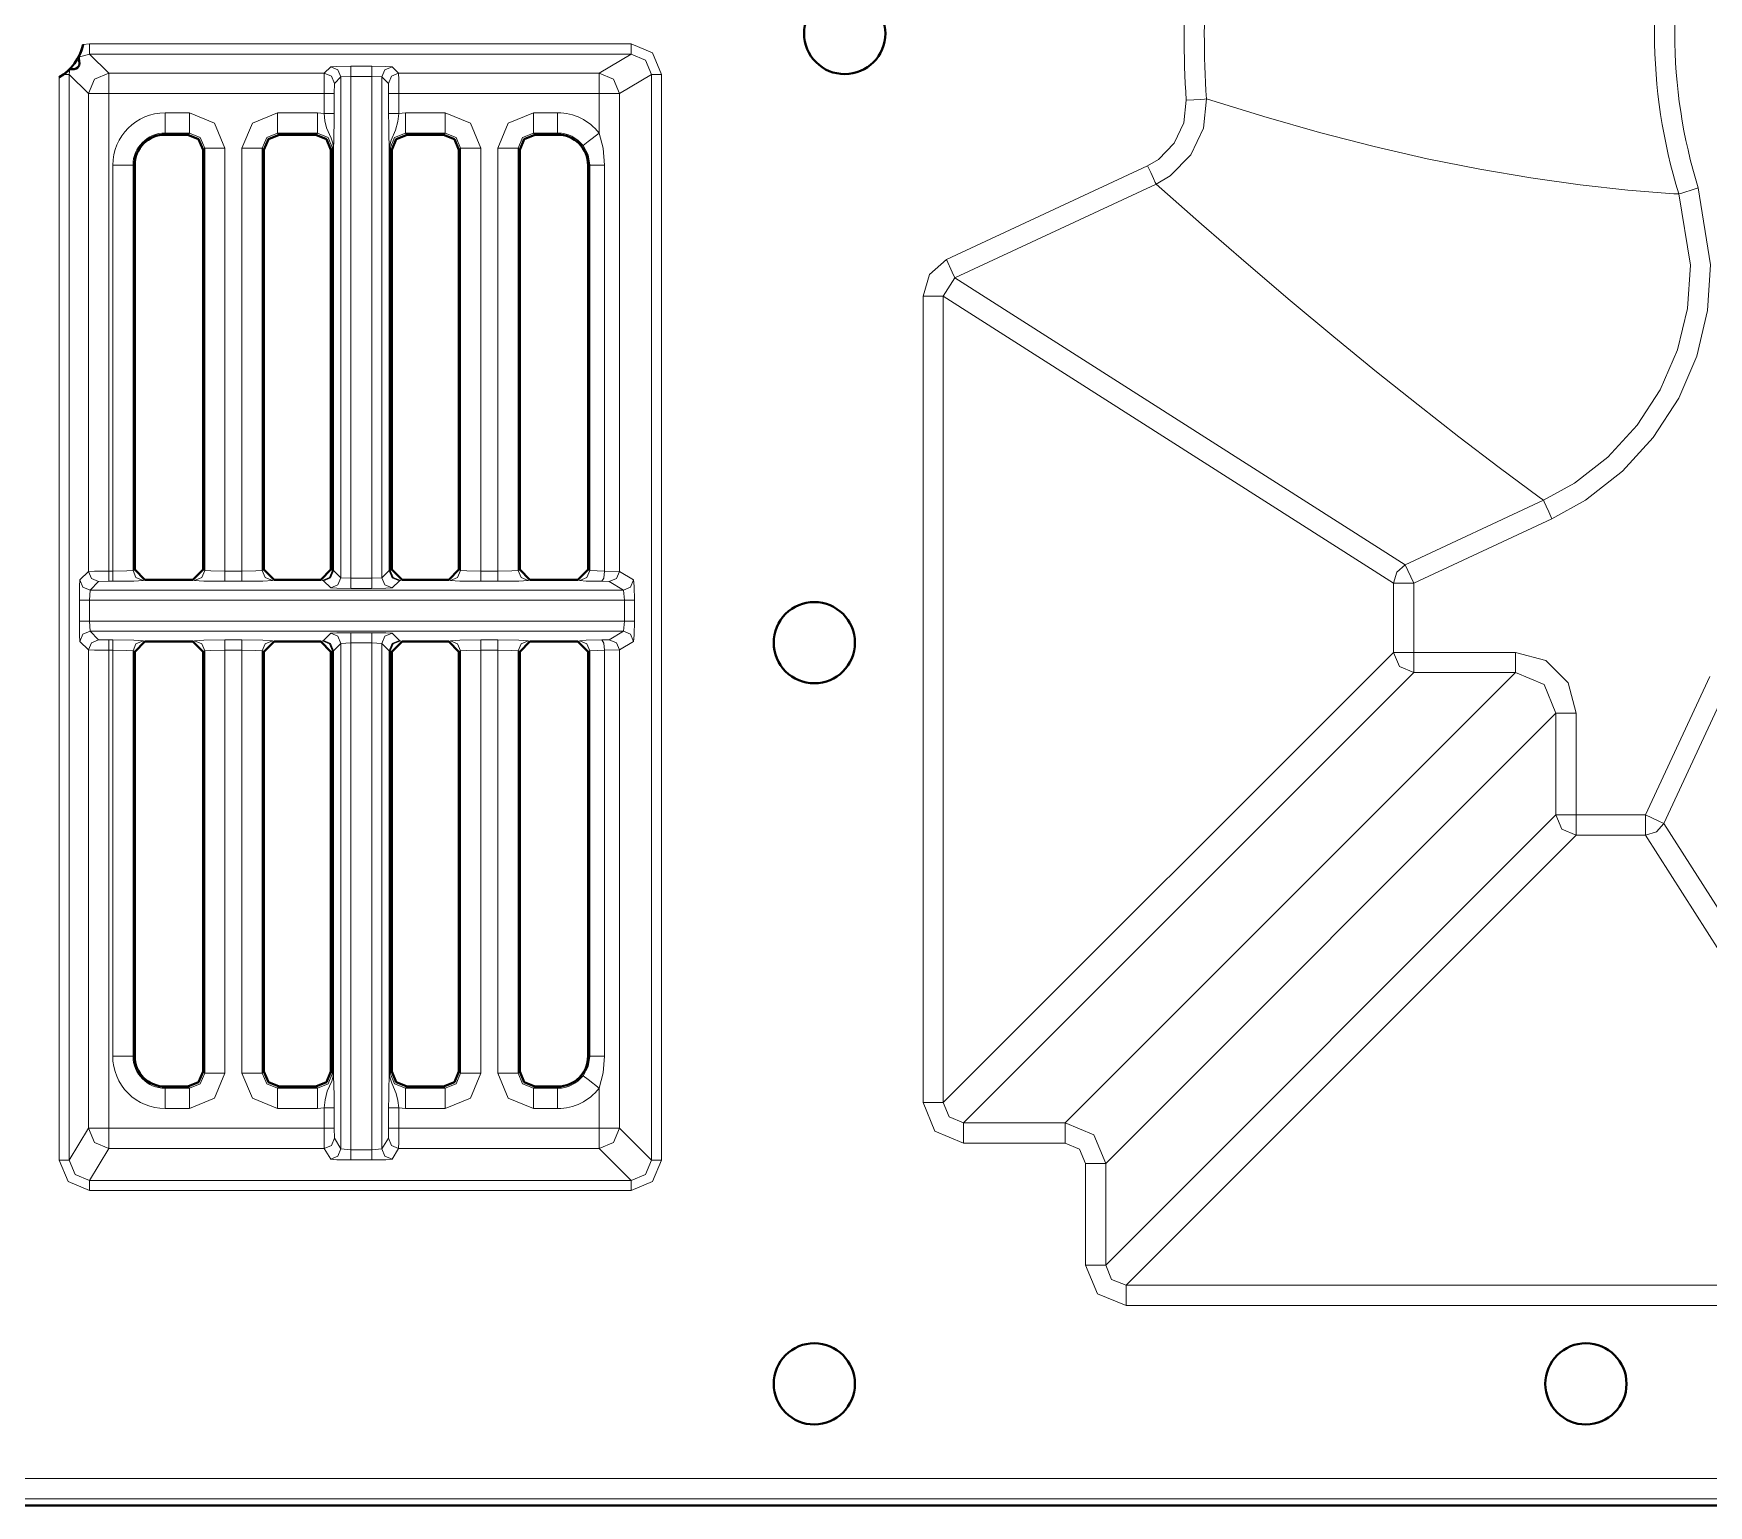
# Model space of a CAD drawing. Header units: millimetres. Extents: x 0 to 2941, y -405 to 1422.
# Drawn here: x 515.1 to 597.6, y 125.7 to 198.2 of the extents above; entities that cross this region are included whole.
import ezdxf

# ---------------------------------------------------------------- set-up
doc = ezdxf.new("R2010")
doc.units = ezdxf.units.MM
doc.layers.add('FINE', color=9, linetype='Continuous')
doc.layers.add('OUTLINE', color=7, linetype='Continuous')

msp = doc.modelspace()

# ---------------------------------------------------------------- linework, layer by layer
at = {"layer": 'FINE', "lineweight": 9}
for p, q in [((517.34, 197.02), (517.879, 197.178)), ((517.879, 197.678), (517.556, 197.642)), ((544.544, 197.678), (517.879, 197.678)), ((517.879, 197.178), (544.544, 197.178)), ((518.823, 196.234), (517.879, 197.178)), ((544.544, 197.178), (542.971, 196.234)), ((516.88, 196.178), (516.913, 196.433)), ((531.777, 196.575), (530.751, 196.575)), ((533.092, 196.234), (532.777, 196.549)), ((516.88, 142.712), (516.88, 196.178)), ((529.923, 195.234), (529.936, 195.734)), ((529.936, 195.734), (530.252, 196.049)), ((530.252, 196.049), (530.751, 196.075)), ((530.252, 196.049), (530.252, 171.385)), ((530.751, 196.075), (531.777, 196.075)), ((530.751, 171.36), (530.751, 196.075)), ((531.777, 196.075), (531.777, 171.36)), ((531.777, 196.075), (532.277, 196.049)), ((532.277, 196.049), (532.592, 195.734)), ((532.277, 171.385), (532.277, 196.049)), ((532.592, 195.734), (532.605, 195.234)), ((542.971, 196.234), (533.092, 196.234)), ((543.97, 195.234), (545.544, 196.179)), ((545.544, 196.179), (545.544, 142.71)), ((529.424, 195.234), (529.424, 194.258)), ((529.923, 194.258), (529.923, 195.234)), ((532.605, 195.234), (532.605, 194.258)), ((533.105, 195.234), (542.971, 195.234)), ((533.105, 194.258), (533.105, 195.234)), ((543.97, 171.701), (543.97, 195.234)), ((522.797, 194.289), (521.599, 194.289)), ((529.097, 194.289), (527.132, 194.289)), ((529.424, 194.258), (529.097, 194.289)), ((533.432, 194.289), (533.105, 194.258)), ((535.397, 194.289), (533.432, 194.289)), ((527.213, 193.208), (527.132, 193.29)), ((527.132, 193.29), (529.097, 193.29)), ((529.097, 193.29), (529.015, 193.208)), ((535.397, 193.29), (535.315, 193.208)), ((539.813, 193.208), (539.732, 193.29)), ((539.732, 193.29), (540.929, 193.29)), ((540.929, 193.29), (540.929, 193.208)), ((523.464, 192.46), (523.546, 192.541)), ((523.546, 192.541), (523.546, 171.751)), ((524.544, 171.714), (524.544, 192.541)), ((525.384, 192.541), (525.384, 171.714)), ((526.383, 192.541), (526.464, 192.46)), ((526.383, 171.751), (526.383, 192.541)), ((529.764, 192.46), (529.846, 192.541)), ((529.846, 192.541), (529.846, 171.751)), ((529.878, 192.541), (529.878, 171.743)), ((529.894, 171.743), (529.894, 192.541)), ((532.634, 192.541), (532.634, 171.743)), ((532.683, 192.541), (532.764, 192.46)), ((532.683, 171.751), (532.683, 192.541)), ((536.064, 192.46), (536.146, 192.541)), ((536.146, 192.541), (536.146, 171.751)), ((537.144, 171.714), (537.144, 192.541)), ((537.984, 192.541), (537.984, 171.714)), ((538.983, 192.541), (539.064, 192.46)), ((538.983, 171.751), (538.983, 192.541)), ((520.017, 191.708), (520.099, 191.708)), ((543.242, 171.713), (543.242, 191.708)), ((569.978, 191.677), (560.075, 187.059)), ((560.496, 186.154), (570.4, 190.772)), ((595.898, 190.302), (596.147, 190.287)), ((559.92, 185.249), (560.496, 186.154)), ((582.668, 172.029), (560.496, 186.154)), ((559.92, 185.249), (582.092, 171.124)), ((559.92, 145.542), (559.92, 185.249)), ((582.668, 172.029), (589.472, 175.202)), ((589.472, 175.202), (589.257, 175.359)), ((589.894, 174.297), (583.09, 171.124)), ((517.823, 171.701), (517.403, 171.281)), ((523.546, 171.751), (523.464, 171.791)), ((525.384, 171.714), (524.544, 171.714)), ((526.464, 171.791), (526.383, 171.751)), ((529.846, 171.751), (529.764, 171.791)), ((529.878, 171.743), (529.846, 171.751)), ((530.252, 171.385), (529.894, 171.743)), ((532.634, 171.743), (532.277, 171.385)), ((532.683, 171.751), (532.651, 171.743)), ((532.764, 171.791), (532.683, 171.751)), ((536.146, 171.751), (536.064, 171.791)), ((537.984, 171.714), (537.144, 171.714)), ((539.064, 171.791), (538.983, 171.751)), ((542.515, 171.749), (542.429, 171.791)), ((543.242, 171.713), (542.515, 171.749)), ((543.97, 171.701), (543.242, 171.713)), ((544.67, 171.281), (543.97, 171.701)), ((517.878, 170.281), (517.903, 170.781)), ((517.903, 170.781), (518.323, 171.201)), ((518.323, 171.201), (518.823, 171.214)), ((518.823, 171.214), (519.019, 171.214)), ((524.544, 171.214), (525.384, 171.214)), ((526.882, 171.251), (526.964, 171.292)), ((529.264, 171.292), (529.346, 171.251)), ((529.346, 171.251), (529.395, 171.243)), ((529.395, 171.243), (529.752, 170.886)), ((530.751, 171.36), (530.252, 171.385)), ((531.777, 171.36), (530.751, 171.36)), ((530.751, 170.86), (531.777, 170.86)), ((532.277, 171.385), (531.777, 171.36)), ((532.777, 170.886), (533.134, 171.243)), ((533.134, 171.243), (533.182, 171.251)), ((533.182, 171.251), (533.264, 171.292)), ((535.564, 171.292), (535.646, 171.251)), ((537.144, 171.214), (537.984, 171.214)), ((539.482, 171.251), (539.564, 171.292)), ((541.929, 171.292), (542.015, 171.249)), ((543.106, 171.213), (543.47, 171.201)), ((544.171, 170.781), (544.213, 170.281)), ((582.092, 167.714), (582.092, 171.124)), ((517.378, 170.281), (517.378, 169.255)), ((517.878, 170.281), (544.213, 170.281)), ((517.878, 169.255), (517.878, 170.281)), ((544.213, 170.281), (544.213, 169.255)), ((544.713, 169.255), (544.713, 170.281)), ((544.213, 169.255), (517.878, 169.255)), ((517.903, 168.755), (517.878, 169.255)), ((544.213, 169.255), (544.171, 168.755)), ((517.903, 168.755), (544.171, 168.755)), ((518.323, 168.335), (517.903, 168.755)), ((518.823, 168.323), (518.323, 168.335)), ((519.019, 168.323), (518.823, 168.323)), ((520.599, 168.244), (520.517, 168.285)), ((523.046, 168.285), (522.964, 168.244)), ((525.384, 168.323), (524.544, 168.323)), ((526.964, 168.244), (526.882, 168.285)), ((529.346, 168.285), (529.264, 168.244)), ((529.395, 168.293), (529.346, 168.285)), ((529.752, 168.651), (529.395, 168.293)), ((531.777, 168.676), (530.751, 168.676)), ((533.134, 168.293), (532.777, 168.651)), ((533.182, 168.285), (533.134, 168.293)), ((533.264, 168.244), (533.182, 168.285)), ((535.646, 168.285), (535.564, 168.244)), ((537.984, 168.323), (537.144, 168.323)), ((539.564, 168.244), (539.482, 168.285)), ((542.015, 168.287), (541.929, 168.244)), ((543.47, 168.335), (543.106, 168.323)), ((544.171, 168.755), (543.47, 168.335)), ((518.823, 144.285), (518.823, 167.823)), ((518.823, 167.823), (519.019, 167.823)), ((519.019, 167.823), (519.019, 147.828)), ((520.017, 147.828), (520.017, 167.785)), ((520.017, 167.785), (520.099, 167.745)), ((523.464, 167.745), (523.546, 167.785)), ((523.546, 167.785), (523.546, 146.995)), ((524.544, 167.823), (525.384, 167.823)), ((524.544, 146.995), (524.544, 167.823)), ((525.384, 167.823), (525.384, 146.995)), ((526.383, 167.785), (526.464, 167.745)), ((529.764, 167.745), (529.846, 167.785)), ((529.846, 167.785), (529.878, 167.794)), ((529.878, 167.794), (529.878, 146.995)), ((529.894, 146.995), (529.894, 167.794)), ((530.252, 168.151), (530.751, 168.176)), ((530.751, 143.217), (530.751, 168.176)), ((530.751, 168.176), (531.777, 168.176)), ((531.777, 168.176), (531.777, 143.217)), ((531.777, 168.176), (532.277, 168.151)), ((532.277, 143.259), (532.277, 168.151)), ((532.277, 168.151), (532.634, 167.794)), ((532.634, 167.794), (532.634, 146.995)), ((532.683, 146.995), (532.683, 167.785)), ((532.683, 167.785), (532.764, 167.745)), ((536.064, 167.745), (536.146, 167.785)), ((537.144, 146.995), (537.144, 167.823)), ((537.144, 167.823), (537.984, 167.823)), ((537.984, 167.823), (537.984, 146.995)), ((538.983, 146.995), (538.983, 167.785)), ((538.983, 167.785), (539.064, 167.745)), ((542.429, 167.745), (542.515, 167.788)), ((542.515, 167.788), (543.242, 167.823)), ((543.242, 167.823), (543.97, 167.835)), ((543.242, 147.828), (543.242, 167.823)), ((543.97, 167.835), (544.67, 168.256)), ((582.092, 167.714), (559.92, 145.542)), ((588.095, 166.716), (565.923, 144.544)), ((588.095, 166.716), (583.09, 166.716)), ((567.92, 142.547), (590.092, 164.719)), ((590.092, 159.714), (590.092, 164.719)), ((591.09, 164.719), (591.09, 159.714)), ((590.092, 159.714), (567.92, 137.542)), ((609.53, 137.12), (595.405, 159.292)), ((568.918, 136.544), (591.09, 158.716)), ((594.5, 158.716), (591.09, 158.716)), ((594.5, 158.716), (608.626, 136.544)), ((520.099, 147.828), (520.017, 147.828)), ((523.546, 146.995), (523.464, 147.077)), ((532.764, 147.077), (532.683, 146.995)), ((539.064, 147.077), (538.983, 146.995)), ((522.715, 146.328), (522.797, 146.246)), ((529.015, 146.328), (529.097, 146.246)), ((542.971, 146.25), (542.971, 144.285)), ((521.599, 145.248), (522.797, 145.248)), ((527.132, 145.248), (529.097, 145.248)), ((529.097, 145.248), (529.424, 145.278)), ((529.424, 145.278), (529.424, 144.285)), ((529.923, 144.285), (529.923, 145.278)), ((532.605, 145.278), (532.605, 144.285)), ((533.105, 144.285), (533.105, 145.278)), ((539.732, 145.248), (540.929, 145.248)), ((565.923, 144.544), (560.918, 144.544)), ((517.823, 144.285), (516.88, 142.712)), ((529.424, 144.285), (518.823, 144.285)), ((529.936, 143.786), (529.923, 144.285)), ((530.252, 143.259), (529.936, 143.786)), ((532.593, 143.786), (532.277, 143.259)), ((532.605, 144.285), (532.593, 143.786)), ((542.971, 144.285), (533.105, 144.285)), ((530.751, 143.217), (530.252, 143.259)), ((531.777, 143.217), (530.751, 143.217)), ((532.277, 143.259), (531.777, 143.217)), ((532.777, 142.76), (533.092, 143.286)), ((533.092, 143.286), (542.971, 143.286)), ((542.971, 143.286), (544.545, 141.711)), ((566.922, 142.547), (566.922, 137.542)), ((567.92, 137.542), (567.92, 142.547)), ((544.545, 141.711), (517.879, 141.711)), ((608.626, 136.544), (568.918, 136.544)), ((568.918, 135.546), (608.626, 135.546)), ((681.54, 127.031), (131.567, 127.031))]:
    msp.add_line(p, q, dxfattribs=at)
for points in [[(596.147, 206.094, 0.151875), (596.147, 190.287)], [(597.1, 205.798, 0.151878), (597.1, 190.583)], [(571.885, 201.481, 0.033098), (571.885, 194.9)], [(572.881, 201.415, 0.033096), (572.881, 194.966)], [(542.971, 195.234), (542.971, 193.286, 0.232235), (540.929, 194.288)], [(521.599, 194.288, 0.414209), (519.019, 191.708)], [(521.599, 193.29, 0.41419), (520.017, 191.708)], [(542.181, 192.675, 0.232267), (540.929, 193.29)], [(519.019, 147.828, 0.414218), (521.599, 145.248)], [(520.017, 147.828, 0.414206), (521.599, 146.246)], [(540.929, 146.246, 0.23222), (542.181, 146.861)], [(540.929, 145.248, 0.232231), (542.971, 146.25)]]:
    msp.add_lwpolyline(points, format="xyb", dxfattribs=at)
for points in [[(517.879, 197.678), (517.879, 197.329), (517.879, 197.178)], [(544.544, 197.678), (544.544, 197.329), (544.544, 197.178)], [(546.044, 142.71), (546.044, 196.179), (545.605, 197.239), (544.544, 197.678)], [(544.544, 197.178), (545.252, 196.885), (545.544, 196.179)], [(529.752, 196.549), (529.436, 196.234), (518.823, 196.234)], [(530.751, 196.575), (530.054, 196.567), (529.752, 196.549)], [(530.252, 196.049), (530.105, 196.403), (529.752, 196.549)], [(530.751, 196.075), (530.751, 196.424), (530.751, 196.575)], [(531.777, 196.075), (531.777, 196.424), (531.777, 196.575)], [(532.777, 196.549), (532.475, 196.567), (531.777, 196.575)], [(532.277, 196.049), (532.424, 196.403), (532.777, 196.549)], [(516.38, 196.033), (516.38, 142.712), (516.819, 141.651), (517.879, 141.212)], [(516.88, 196.178), (516.801, 196.178), (516.602, 196.178)], [(516.88, 196.178), (517.823, 195.234), (517.823, 171.701)], [(518.823, 196.234), (518.116, 195.941), (517.823, 195.234)], [(518.823, 196.234), (518.823, 195.932), (518.823, 195.234)], [(529.436, 196.234), (529.427, 195.932), (529.424, 195.234)], [(529.936, 195.734), (529.79, 196.087), (529.436, 196.234)], [(532.592, 195.734), (532.739, 196.087), (533.092, 196.234)], [(533.105, 195.234), (533.101, 195.932), (533.092, 196.234)], [(543.97, 195.234), (543.677, 195.941), (542.971, 196.234)], [(542.971, 196.234), (542.971, 195.932), (542.971, 195.234)], [(546.044, 196.179), (545.698, 196.179), (545.544, 196.179)], [(518.823, 195.234), (518.125, 195.234), (517.823, 195.234)], [(518.823, 171.714), (518.823, 195.234), (529.424, 195.234)], [(529.923, 195.234), (529.773, 195.234), (529.424, 195.234)], [(532.605, 195.234), (532.756, 195.234), (533.105, 195.234)], [(543.97, 195.234), (543.662, 195.234), (542.971, 195.234)], [(571.885, 194.9), (571.771, 193.793), (571.297, 192.786), (570.516, 191.993), (569.978, 191.677)], [(570.4, 190.772), (571.1, 191.183), (572.115, 192.215), (572.732, 193.525), (572.881, 194.966)], [(571.885, 194.9), (572.253, 194.925), (572.57, 194.946), (572.789, 194.96), (572.881, 194.966)], [(595.898, 190.302), (593.636, 190.475), (591.288, 190.732), (588.856, 191.075), (586.344, 191.505), (583.754, 192.026), (581.138, 192.627), (578.452, 193.317), (575.699, 194.097), (572.881, 194.966)], [(521.599, 193.29), (521.599, 193.6), (521.599, 194.289)], [(522.797, 193.29), (522.797, 193.6), (522.797, 194.289)], [(524.544, 192.541), (524.033, 193.777), (522.797, 194.289)], [(527.132, 194.289), (525.896, 193.777), (525.384, 192.541)], [(527.132, 194.289), (527.132, 193.6), (527.132, 193.29)], [(529.097, 194.289), (529.097, 193.6), (529.097, 193.29)], [(529.923, 194.258), (529.773, 194.258), (529.424, 194.258)], [(529.424, 194.258), (529.467, 193.894), (529.545, 193.551), (529.769, 193.033), (529.82, 192.896), (529.85, 192.789), (529.873, 192.644), (529.877, 192.574), (529.878, 192.541)], [(529.894, 192.541), (529.894, 192.554), (529.895, 192.581), (529.896, 192.64), (529.897, 192.689), (529.9, 192.763), (529.914, 193.257), (529.921, 193.728), (529.923, 194.258)], [(532.605, 194.258), (532.756, 194.258), (533.105, 194.258)], [(532.605, 194.258), (532.608, 193.666), (532.617, 193.118), (532.63, 192.71), (532.634, 192.602), (532.634, 192.568), (532.634, 192.541)], [(532.651, 171.743), (532.651, 192.541), (532.653, 192.611), (532.662, 192.698), (532.722, 192.937), (532.944, 193.437), (533.055, 193.851), (533.105, 194.258)], [(533.432, 194.289), (533.432, 193.6), (533.432, 193.29)], [(535.397, 194.289), (535.397, 193.6), (535.397, 193.29)], [(537.144, 192.541), (536.633, 193.777), (535.397, 194.289)], [(540.929, 194.289), (539.732, 194.289), (538.496, 193.777), (537.984, 192.541)], [(539.732, 193.29), (539.732, 193.6), (539.732, 194.289)], [(540.929, 194.289), (540.929, 193.6), (540.929, 193.29)], [(521.599, 193.208), (521.599, 193.29), (522.797, 193.29), (522.715, 193.208)], [(522.797, 193.29), (523.327, 193.072), (523.546, 192.541)], [(526.383, 192.541), (526.601, 193.072), (527.132, 193.29)], [(529.097, 193.29), (529.628, 193.072), (529.846, 192.541)], [(532.651, 192.541), (532.672, 192.541), (532.683, 192.541), (532.901, 193.072), (533.432, 193.29)], [(533.513, 193.208), (533.432, 193.29), (535.397, 193.29)], [(535.397, 193.29), (535.928, 193.072), (536.146, 192.541)], [(538.983, 192.541), (539.201, 193.072), (539.732, 193.29)], [(542.971, 193.286), (542.426, 192.865), (542.181, 192.676)], [(543.242, 191.708), (543.171, 192.544), (542.971, 193.286)], [(523.546, 192.541), (523.856, 192.541), (524.544, 192.541)], [(525.384, 192.541), (526.073, 192.541), (526.383, 192.541)], [(529.846, 192.541), (529.856, 192.541), (529.878, 192.541)], [(529.894, 192.541), (529.889, 192.541), (529.878, 192.541)], [(532.634, 192.541), (532.639, 192.541), (532.651, 192.541)], [(536.146, 192.541), (536.456, 192.541), (537.144, 192.541)], [(538.983, 192.541), (538.673, 192.541), (537.984, 192.541)], [(542.181, 192.676), (542.427, 192.221), (542.515, 191.708)], [(519.019, 191.708), (519.019, 171.714), (518.823, 171.714)], [(519.019, 191.708), (519.707, 191.708), (520.017, 191.708)], [(520.099, 171.791), (520.017, 171.751), (520.017, 191.708)], [(542.429, 191.708), (542.515, 191.708), (542.515, 171.749)], [(543.242, 191.708), (542.732, 191.708), (542.515, 191.708)], [(569.978, 191.677), (570.134, 191.342), (570.268, 191.055), (570.361, 190.856), (570.4, 190.772)], [(570.4, 190.772), (572.632, 188.8), (574.834, 186.889), (577.006, 185.041), (579.147, 183.255), (581.258, 181.531), (583.302, 179.898), (585.316, 178.325), (587.301, 176.812), (589.257, 175.359)], [(597.1, 190.583), (597.708, 186.796), (597.56, 184.552), (597.021, 182.301), (596.139, 180.234), (594.886, 178.29), (593.369, 176.631), (591.544, 175.211), (589.894, 174.297)], [(597.1, 190.583), (596.747, 190.474), (596.444, 190.38), (596.234, 190.314), (596.147, 190.287)], [(589.472, 175.202), (591.001, 176.049), (592.647, 177.323), (594.097, 178.9), (595.229, 180.647), (596.075, 182.616), (596.564, 184.64), (596.711, 186.779), (596.147, 190.287)], [(560.075, 187.059), (559.234, 186.322), (558.922, 185.249)], [(560.075, 187.059), (560.365, 186.437), (560.496, 186.154)], [(558.922, 185.249), (559.608, 185.249), (559.92, 185.249)], [(558.922, 185.249), (558.922, 145.542), (559.506, 144.13), (560.918, 143.546)], [(589.894, 174.297), (589.738, 174.632), (589.604, 174.919), (589.511, 175.119), (589.472, 175.202)], [(518.823, 171.714), (518.125, 171.71), (517.823, 171.701)], [(518.323, 171.201), (517.97, 171.347), (517.823, 171.701)], [(518.823, 171.214), (518.823, 171.364), (518.823, 171.714)], [(520.017, 171.751), (519.707, 171.724), (519.019, 171.714)], [(519.019, 171.714), (519.019, 171.364), (519.019, 171.214)], [(520.017, 171.751), (520.164, 171.397), (520.517, 171.251)], [(523.046, 171.251), (523.399, 171.397), (523.546, 171.751)], [(524.544, 171.714), (523.856, 171.724), (523.546, 171.751)], [(524.544, 171.214), (524.544, 171.364), (524.544, 171.714)], [(526.383, 171.751), (526.073, 171.724), (525.384, 171.714)], [(525.384, 171.214), (525.384, 171.364), (525.384, 171.714)], [(526.882, 171.251), (526.529, 171.397), (526.383, 171.751)], [(529.846, 171.751), (529.699, 171.397), (529.346, 171.251)], [(529.894, 171.743), (529.748, 171.389), (529.395, 171.243)], [(529.878, 171.743), (529.735, 171.39), (529.395, 171.243)], [(529.894, 171.743), (529.889, 171.743), (529.878, 171.743)], [(532.634, 171.743), (532.781, 171.389), (533.134, 171.243)], [(532.651, 171.743), (532.639, 171.743), (532.634, 171.743)], [(532.651, 171.743), (532.794, 171.39), (533.134, 171.243)], [(532.683, 171.751), (532.829, 171.397), (533.182, 171.251)], [(535.646, 171.251), (535.999, 171.397), (536.146, 171.751)], [(537.144, 171.714), (536.456, 171.724), (536.146, 171.751)], [(537.144, 171.214), (537.144, 171.364), (537.144, 171.714)], [(538.983, 171.751), (538.673, 171.724), (537.984, 171.714)], [(537.984, 171.214), (537.984, 171.364), (537.984, 171.714)], [(539.482, 171.251), (539.129, 171.397), (538.983, 171.751)], [(542.015, 171.249), (542.368, 171.396), (542.515, 171.749)], [(543.106, 171.213), (543.201, 171.364), (543.242, 171.713)], [(543.47, 171.201), (543.823, 171.348), (543.97, 171.701)], [(582.092, 171.124), (582.249, 171.66), (582.668, 172.029)], [(583.09, 171.124), (582.8, 171.746), (582.668, 172.029)], [(517.403, 171.281), (517.385, 170.979), (517.378, 170.281)], [(517.903, 170.781), (517.55, 170.927), (517.403, 171.281)], [(543.47, 171.201), (544.171, 170.781), (517.903, 170.781)], [(519.019, 171.214), (520.051, 171.224), (520.517, 171.251), (520.599, 171.292)], [(522.964, 171.292), (523.046, 171.251), (523.512, 171.224), (524.544, 171.214)], [(525.384, 171.214), (526.417, 171.224), (526.882, 171.251)], [(530.252, 171.385), (530.105, 171.032), (529.752, 170.886)], [(529.752, 170.886), (530.054, 170.867), (530.751, 170.86)], [(530.751, 171.36), (530.751, 171.011), (530.751, 170.86)], [(531.777, 171.36), (531.777, 171.011), (531.777, 170.86)], [(531.777, 170.86), (532.475, 170.867), (532.777, 170.886)], [(532.277, 171.385), (532.424, 171.032), (532.777, 170.886)], [(535.646, 171.251), (536.112, 171.224), (537.144, 171.214)], [(537.984, 171.214), (539.017, 171.224), (539.482, 171.251)], [(542.015, 171.249), (542.341, 171.226), (543.106, 171.213)], [(544.171, 170.781), (544.524, 170.928), (544.67, 171.281)], [(544.713, 170.281), (544.7, 170.979), (544.67, 171.281)], [(583.09, 171.124), (582.404, 171.124), (582.092, 171.124)], [(583.09, 171.124), (583.09, 167.714), (588.095, 167.714)], [(517.878, 170.281), (517.529, 170.281), (517.378, 170.281)], [(544.213, 170.281), (544.559, 170.281), (544.713, 170.281)], [(517.878, 169.255), (517.529, 169.255), (517.378, 169.255)], [(517.378, 169.255), (517.385, 168.557), (517.403, 168.256)], [(544.213, 169.255), (544.559, 169.255), (544.713, 169.255)], [(544.67, 168.256), (544.7, 168.557), (544.713, 169.255)], [(517.903, 168.755), (517.55, 168.609), (517.403, 168.256)], [(518.323, 168.335), (517.97, 168.189), (517.823, 167.835)], [(518.823, 168.323), (518.823, 168.172), (518.823, 167.823)], [(519.019, 168.323), (519.019, 168.172), (519.019, 167.823)], [(520.517, 168.285), (520.051, 168.312), (519.019, 168.323)], [(520.517, 168.285), (520.164, 168.139), (520.017, 167.785)], [(524.544, 168.323), (523.512, 168.312), (523.046, 168.285)], [(523.546, 167.785), (523.399, 168.139), (523.046, 168.285)], [(524.544, 167.823), (524.544, 168.172), (524.544, 168.323)], [(525.384, 167.823), (525.384, 168.172), (525.384, 168.323)], [(526.882, 168.285), (526.417, 168.312), (525.384, 168.323)], [(526.383, 167.785), (526.529, 168.139), (526.882, 168.285)], [(529.346, 168.285), (529.699, 168.139), (529.846, 167.785)], [(529.395, 168.293), (529.748, 168.147), (529.894, 167.794)], [(529.395, 168.293), (529.735, 168.146), (529.878, 167.794)], [(530.751, 168.676), (530.054, 168.669), (529.752, 168.651)], [(529.752, 168.651), (530.105, 168.504), (530.252, 168.151)], [(530.751, 168.676), (530.751, 168.525), (530.751, 168.176)], [(531.777, 168.676), (531.777, 168.525), (531.777, 168.176)], [(532.777, 168.651), (532.475, 168.669), (531.777, 168.676)], [(532.777, 168.651), (532.424, 168.504), (532.277, 168.151)], [(533.134, 168.293), (532.781, 168.147), (532.634, 167.794)], [(533.134, 168.293), (532.794, 168.146), (532.651, 167.794)], [(533.182, 168.285), (532.829, 168.139), (532.683, 167.785)], [(537.144, 168.323), (536.112, 168.312), (535.646, 168.285)], [(536.146, 167.785), (535.999, 168.139), (535.646, 168.285)], [(537.144, 167.823), (537.144, 168.172), (537.144, 168.323)], [(537.984, 167.823), (537.984, 168.172), (537.984, 168.323)], [(539.482, 168.285), (539.017, 168.312), (537.984, 168.323)], [(538.983, 167.785), (539.129, 168.139), (539.482, 168.285)], [(543.106, 168.323), (542.341, 168.31), (542.015, 168.287)], [(542.015, 168.287), (542.368, 168.141), (542.515, 167.788)], [(543.106, 168.323), (543.201, 168.172), (543.242, 167.823)], [(543.47, 168.335), (543.823, 168.189), (543.97, 167.835)], [(544.171, 168.755), (544.524, 168.609), (544.67, 168.256)], [(517.403, 168.256), (517.823, 167.835), (517.823, 144.285)], [(517.823, 167.835), (518.125, 167.826), (518.823, 167.823)], [(519.019, 167.823), (519.707, 167.812), (520.017, 167.785)], [(523.546, 167.785), (523.856, 167.812), (524.544, 167.823)], [(525.384, 167.823), (526.073, 167.812), (526.383, 167.785)], [(526.464, 147.077), (526.383, 146.995), (526.383, 167.785)], [(529.846, 167.785), (529.846, 146.995), (529.764, 147.077)], [(529.878, 167.794), (529.889, 167.794), (529.894, 167.794)], [(529.894, 167.794), (530.252, 168.151), (530.252, 143.259)], [(532.634, 167.794), (532.639, 167.794), (532.651, 167.794)], [(532.651, 146.995), (532.651, 167.794), (532.683, 167.785)], [(536.146, 167.785), (536.146, 146.995), (536.064, 147.077)], [(536.146, 167.785), (536.456, 167.812), (537.144, 167.823)], [(537.984, 167.823), (538.673, 167.812), (538.983, 167.785)], [(542.515, 167.788), (542.515, 147.828), (542.429, 147.828)], [(545.544, 142.71), (543.97, 144.285), (543.97, 167.835)], [(560.918, 144.544), (583.09, 166.716), (582.385, 167.009), (582.092, 167.714)], [(583.09, 167.714), (582.404, 167.714), (582.092, 167.714)], [(583.09, 167.714), (583.09, 167.028), (583.09, 166.716)], [(588.095, 167.714), (589.594, 167.313), (590.689, 166.217), (591.09, 164.719)], [(588.095, 167.714), (588.095, 167.028), (588.095, 166.716)], [(590.092, 164.719), (589.509, 166.133), (588.095, 166.716)], [(591.09, 159.714), (594.5, 159.714), (597.673, 166.518)], [(598.578, 166.096), (595.405, 159.292), (595.036, 158.873), (594.5, 158.716)], [(591.09, 164.719), (590.404, 164.719), (590.092, 164.719)], [(591.09, 159.714), (590.404, 159.714), (590.092, 159.714)], [(591.09, 158.716), (590.385, 159.009), (590.092, 159.714)], [(591.09, 158.716), (591.09, 159.028), (591.09, 159.714)], [(595.405, 159.292), (595.123, 159.424), (594.5, 159.714)], [(594.5, 158.716), (594.5, 159.028), (594.5, 159.714)], [(519.019, 147.828), (519.707, 147.828), (520.017, 147.828)], [(542.515, 147.828), (542.431, 147.325), (542.181, 146.86)], [(543.242, 147.828), (542.732, 147.828), (542.515, 147.828)], [(542.971, 146.25), (543.174, 147.007), (543.242, 147.828)], [(523.546, 146.995), (523.327, 146.464), (522.797, 146.246)], [(522.797, 145.248), (524.033, 145.759), (524.544, 146.995)], [(523.546, 146.995), (523.856, 146.995), (524.544, 146.995)], [(525.384, 146.995), (526.073, 146.995), (526.383, 146.995)], [(525.384, 146.995), (525.896, 145.759), (527.132, 145.248)], [(527.132, 146.246), (526.601, 146.464), (526.383, 146.995)], [(529.846, 146.995), (529.628, 146.464), (529.097, 146.246)], [(529.878, 146.995), (529.875, 146.925), (529.866, 146.838), (529.807, 146.599), (529.585, 146.099), (529.474, 145.685), (529.424, 145.278)], [(529.846, 146.995), (529.856, 146.995), (529.878, 146.995)], [(529.878, 146.995), (529.889, 146.995), (529.894, 146.995)], [(529.923, 145.278), (529.92, 145.87), (529.911, 146.418), (529.898, 146.826), (529.895, 146.934), (529.894, 146.968), (529.894, 146.995)], [(532.634, 146.995), (532.634, 146.983), (532.634, 146.956), (532.633, 146.896), (532.631, 146.847), (532.628, 146.773), (532.614, 146.279), (532.608, 145.809), (532.605, 145.278)], [(532.651, 146.995), (532.639, 146.995), (532.634, 146.995)], [(532.651, 146.995), (532.672, 146.995), (532.683, 146.995)], [(533.105, 145.278), (533.062, 145.642), (532.984, 145.985), (532.759, 146.503), (532.708, 146.64), (532.679, 146.747), (532.656, 146.892), (532.651, 146.963), (532.651, 146.995)], [(533.432, 146.246), (532.901, 146.464), (532.683, 146.995)], [(536.146, 146.995), (535.928, 146.464), (535.397, 146.246)], [(535.397, 145.248), (536.633, 145.759), (537.144, 146.995)], [(536.146, 146.995), (536.456, 146.995), (537.144, 146.995)], [(538.983, 146.995), (538.673, 146.995), (537.984, 146.995)], [(537.984, 146.995), (538.496, 145.759), (539.732, 145.248)], [(539.732, 146.246), (539.201, 146.464), (538.983, 146.995)], [(542.971, 146.25), (542.426, 146.671), (542.181, 146.86)], [(522.797, 146.246), (521.599, 146.246), (521.599, 146.328)], [(521.599, 145.248), (521.599, 145.936), (521.599, 146.246)], [(522.797, 145.248), (522.797, 145.936), (522.797, 146.246)], [(529.097, 146.246), (527.132, 146.246), (527.213, 146.328)], [(527.132, 146.246), (527.132, 145.936), (527.132, 145.248)], [(529.097, 146.246), (529.097, 145.936), (529.097, 145.248)], [(535.315, 146.328), (535.397, 146.246), (533.432, 146.246), (533.513, 146.328)], [(533.432, 146.246), (533.432, 145.936), (533.432, 145.248)], [(535.397, 146.246), (535.397, 145.936), (535.397, 145.248)], [(540.929, 146.328), (540.929, 146.246), (539.732, 146.246), (539.813, 146.328)], [(539.732, 146.246), (539.732, 145.936), (539.732, 145.248)], [(540.929, 146.246), (540.929, 145.936), (540.929, 145.248)], [(529.424, 145.278), (529.773, 145.278), (529.923, 145.278)], [(533.105, 145.278), (532.756, 145.278), (532.605, 145.278)], [(533.105, 145.278), (533.432, 145.248), (535.397, 145.248)], [(558.922, 145.542), (559.608, 145.542), (559.92, 145.542)], [(560.918, 144.544), (560.211, 144.835), (559.92, 145.542)], [(560.918, 143.546), (560.918, 144.232), (560.918, 144.544)], [(565.923, 143.546), (565.923, 144.232), (565.923, 144.544)], [(567.92, 142.547), (567.334, 143.958), (565.923, 144.544)], [(517.823, 144.285), (518.117, 143.579), (518.823, 143.286)], [(518.823, 144.285), (518.125, 144.285), (517.823, 144.285)], [(518.823, 144.285), (518.823, 143.593), (518.823, 143.286)], [(529.424, 144.285), (529.773, 144.285), (529.923, 144.285)], [(529.424, 144.285), (529.427, 143.593), (529.436, 143.286)], [(529.436, 143.286), (529.789, 143.432), (529.936, 143.786)], [(533.092, 143.286), (532.739, 143.432), (532.593, 143.786)], [(533.105, 144.285), (532.756, 144.285), (532.605, 144.285)], [(533.092, 143.286), (533.101, 143.593), (533.105, 144.285)], [(542.971, 143.286), (543.676, 143.579), (543.97, 144.285)], [(543.97, 144.285), (543.662, 144.285), (542.971, 144.285)], [(542.971, 144.285), (542.971, 143.593), (542.971, 143.286)], [(560.918, 143.546), (565.923, 143.546), (566.63, 143.253), (566.922, 142.547)], [(516.88, 142.712), (516.729, 142.712), (516.38, 142.712)], [(517.879, 141.711), (517.172, 142.004), (516.88, 142.712)], [(517.879, 141.711), (518.823, 143.286), (529.436, 143.286)], [(517.879, 141.212), (544.545, 141.212), (545.605, 141.651), (546.044, 142.71)], [(529.436, 143.286), (529.752, 142.76), (530.054, 142.73), (530.751, 142.717)], [(529.752, 142.76), (530.105, 142.906), (530.252, 143.259)], [(530.751, 142.717), (530.751, 142.871), (530.751, 143.217)], [(530.751, 142.717), (531.777, 142.717), (532.475, 142.73), (532.777, 142.76)], [(531.777, 142.717), (531.777, 142.871), (531.777, 143.217)], [(532.777, 142.76), (532.424, 142.906), (532.277, 143.259)], [(545.544, 142.71), (545.252, 142.003), (544.545, 141.711)], [(546.044, 142.71), (545.698, 142.71), (545.544, 142.71)], [(566.922, 142.547), (567.608, 142.547), (567.92, 142.547)], [(517.879, 141.711), (517.879, 141.558), (517.879, 141.212)], [(544.545, 141.711), (544.545, 141.558), (544.545, 141.212)], [(566.922, 137.542), (567.608, 137.542), (567.92, 137.542)], [(566.922, 137.542), (567.506, 136.13), (568.918, 135.546)], [(568.918, 136.544), (568.211, 136.835), (567.92, 137.542)], [(568.918, 135.546), (568.918, 136.232), (568.918, 136.544)], [(131.567, 125.699), (131.567, 126.031), (681.54, 126.031)]]:
    msp.add_lwpolyline(points, dxfattribs=at)
at = {"layer": 'OUTLINE', "lineweight": 40}
for p, q in [((516.602, 196.178), (516.38, 196.033)), ((539.813, 193.208), (540.929, 193.208)), ((523.464, 171.791), (523.464, 192.46)), ((529.764, 171.791), (529.764, 192.46)), ((536.064, 171.791), (536.064, 192.46)), ((520.099, 171.791), (520.099, 191.708)), ((520.599, 171.292), (520.099, 171.791)), ((523.464, 171.791), (522.964, 171.292)), ((526.964, 171.292), (526.464, 171.791)), ((529.764, 171.791), (529.264, 171.292)), ((533.264, 171.292), (532.764, 171.791)), ((536.064, 171.791), (535.564, 171.292)), ((539.564, 171.292), (539.064, 171.791)), ((520.599, 171.292), (522.964, 171.292)), ((526.964, 171.292), (529.264, 171.292)), ((533.264, 171.292), (535.564, 171.292)), ((539.564, 171.292), (541.929, 171.292)), ((520.099, 167.745), (520.599, 168.244)), ((520.099, 147.828), (520.099, 167.745)), ((523.464, 147.077), (523.464, 167.745)), ((526.464, 167.745), (526.964, 168.244)), ((526.464, 147.077), (526.464, 167.745)), ((526.964, 168.244), (529.264, 168.244)), ((529.264, 168.244), (529.764, 167.745)), ((529.764, 147.077), (529.764, 167.745)), ((532.764, 167.745), (533.264, 168.244)), ((532.764, 147.077), (532.764, 167.745)), ((533.264, 168.244), (535.564, 168.244)), ((535.564, 168.244), (536.064, 167.745)), ((536.064, 147.077), (536.064, 167.745)), ((539.064, 167.745), (539.564, 168.244)), ((539.064, 147.077), (539.064, 167.745)), ((539.564, 168.244), (541.929, 168.244)), ((541.929, 168.244), (542.429, 167.745)), ((542.429, 167.745), (542.429, 147.828)), ((522.715, 146.328), (521.599, 146.328)), ((529.015, 146.328), (527.213, 146.328)), ((535.315, 146.328), (533.513, 146.328)), ((1261.567, 125.699), (131.567, 125.699))]:
    msp.add_line(p, q, dxfattribs=at)
for points in [[(553.067, 198.19, 0.414226), (555.067, 196.19, 0.414188), (557.067, 198.19, 0.414214), (555.067, 200.19, 0.414226)], [(555.567, 168.19, 0.414201), (553.567, 170.19, 0.414226), (551.567, 168.19, 0.414226), (553.567, 166.191, 0.414201)], [(555.567, 131.69, 0.414201), (553.567, 133.69, 0.414226), (551.567, 131.69, 0.414226), (553.567, 129.69, 0.414201)], [(589.567, 131.69, 0.414226), (591.567, 129.69, 0.414201), (593.567, 131.69, 0.414201), (591.567, 133.69, 0.414226)]]:
    msp.add_lwpolyline(points, format="xyb", close=True, dxfattribs=at)
for points in [[(516.38, 196.033, 0.207951), (517.556, 197.642)], [(521.599, 193.208, 0.414214), (520.099, 191.708)], [(542.429, 191.708, 0.414222), (540.929, 193.208)], [(520.099, 147.828, 0.414214), (521.599, 146.328)], [(540.929, 146.328, 0.414205), (542.429, 147.828)]]:
    msp.add_lwpolyline(points, format="xyb", dxfattribs=at)
for points in [[(517.556, 197.642), (517.49, 197.401), (517.424, 197.217), (517.368, 197.085), (517.346, 197.036), (517.34, 197.02)], [(516.913, 196.433), (516.897, 196.421), (516.846, 196.375), (516.712, 196.261), (516.602, 196.178)], [(516.913, 196.433), (516.978, 196.426), (517.124, 196.431), (517.218, 196.46), (517.295, 196.515), (517.307, 196.528), (517.312, 196.535), (517.314, 196.537), (517.316, 196.54), (517.318, 196.543), (517.32, 196.545), (517.322, 196.548), (517.328, 196.556), (517.339, 196.576), (517.358, 196.618), (517.379, 196.717), (517.353, 196.971), (517.34, 197.02)], [(521.599, 193.208), (522.715, 193.208), (523.245, 192.989), (523.464, 192.46)], [(526.464, 171.791), (526.464, 192.46), (526.684, 192.989), (527.213, 193.208)], [(527.213, 193.208), (529.015, 193.208), (529.545, 192.989), (529.764, 192.46)], [(532.764, 171.791), (532.764, 192.46), (532.984, 192.989), (533.513, 193.208)], [(533.513, 193.208), (535.315, 193.208), (535.845, 192.989), (536.064, 192.46)], [(539.064, 171.791), (539.064, 192.46), (539.283, 192.989), (539.813, 193.208)], [(542.429, 191.708), (542.429, 171.791), (541.929, 171.292)], [(520.599, 168.244), (522.964, 168.244), (523.464, 167.745)], [(523.464, 147.077), (523.245, 146.547), (522.715, 146.328)], [(527.213, 146.328), (526.684, 146.547), (526.464, 147.077)], [(529.764, 147.077), (529.545, 146.547), (529.015, 146.328)], [(533.513, 146.328), (532.984, 146.547), (532.764, 147.077)], [(536.064, 147.077), (535.845, 146.547), (535.315, 146.328)], [(540.929, 146.328), (539.813, 146.328), (539.283, 146.547), (539.064, 147.077)]]:
    msp.add_lwpolyline(points, dxfattribs=at)

doc.saveas('drawing.dxf')
